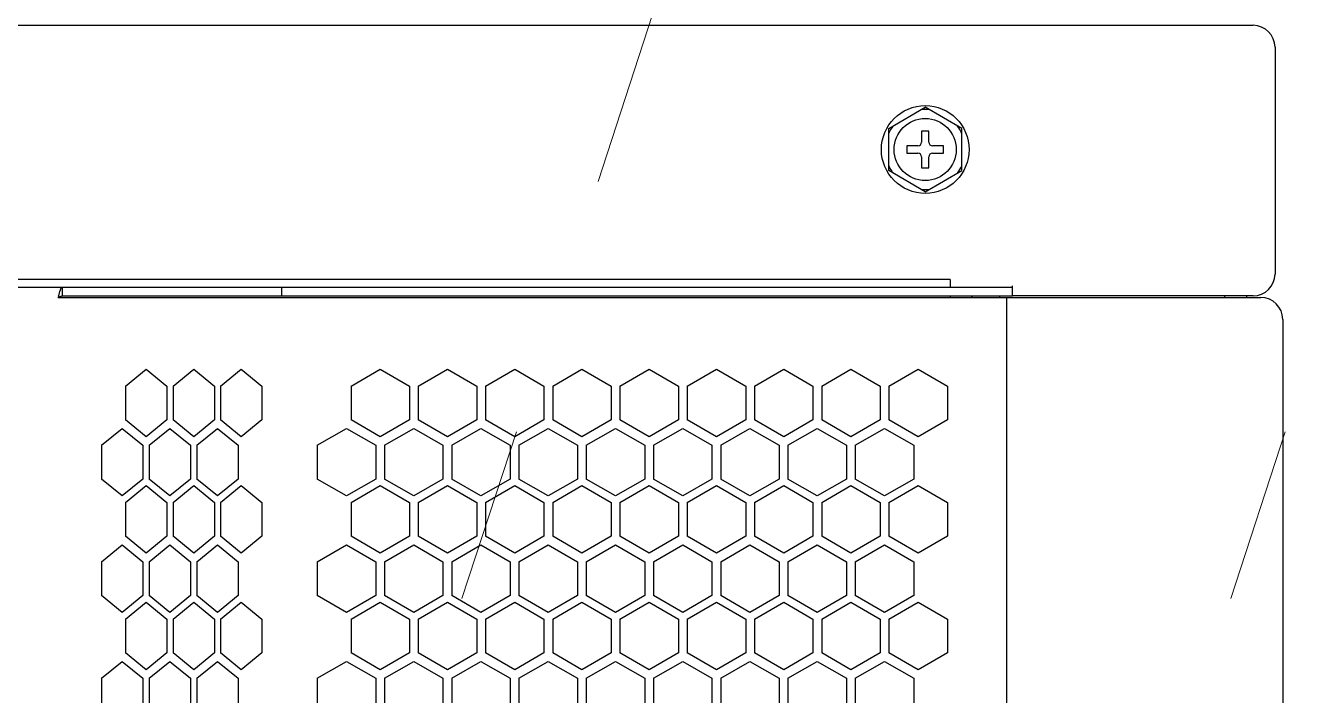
# Model space of a CAD drawing. Extents: x 61367 to 140945, y -1257 to 25588.
# Drawn here: x 73811.1 to 73984.3, y 20297.9 to 20389.6 of the extents above; entities that cross this region are included whole.
import ezdxf

# ---------------------------------------------------------------- set-up
doc = ezdxf.new("R2010")
doc.units = 0
doc.header["$MEASUREMENT"] = 0
doc.linetypes.add('ACAD_ISO03W100', pattern=[30, 12, -18])
doc.layers.get('0').update_dxf_attribs({"linetype": 'CONTINUOUS'})
for name, color, linetype in [('2401-00336-S-M6-12HWM_0', 7, 'CONTINUOUS'), ('4209-0510_0', 7, 'CONTINUOUS'), ('4215-0412-2_0', 7, 'CONTINUOUS'), ('YT-50-01_AF0_1_0', 7, 'CONTINUOUS'), ('YT-50-01_AF0_4_0', 7, 'CONTINUOUS')]:
    doc.layers.add(name, color=color, linetype=linetype)
doc.layers.add('THICK', color=7, linetype='CONTINUOUS', lineweight=0)

# ---------------------------------------------------------------- blocks, each defined once
blk = doc.blocks.new('ETRYRTERRTERWDDASW')
at = {"layer": 'THICK', "color": 1, "linetype": 'ACAD_ISO03W100', "ltscale": 2}
for p, q in [((214128.38, 51356.57), (213334.9, 48924.57)), ((214233.57, 51356.57), (213440.09, 48924.57))]:
    blk.add_line(p, q, dxfattribs=at)
blk = doc.blocks.new('ERGRTHTHRT')
at = {"layer": '2401-00336-S-M6-12HWM_0', "color": 7, "linetype": 'Continuous'}
for p, q in [((-37245.06, -67567.78), (-37240.06, -67564.89)), ((-37235.06, -67567.78), (-37240.06, -67564.89)), ((-37245.06, -67573.55), (-37245.06, -67567.78)), ((-37240.56, -67568.16), (-37240.56, -67569.66)), ((-37239.56, -67568.16), (-37240.56, -67568.16)), ((-37239.56, -67569.66), (-37239.56, -67568.16)), ((-37235.06, -67573.55), (-37235.06, -67567.78)), ((-37242.56, -67570.16), (-37242.56, -67571.16)), ((-37241.06, -67570.16), (-37242.56, -67570.16)), ((-37242.56, -67571.16), (-37241.06, -67571.16)), ((-37240.56, -67571.66), (-37240.56, -67573.16)), ((-37239.56, -67573.16), (-37239.56, -67571.66)), ((-37237.56, -67570.16), (-37239.06, -67570.16)), ((-37239.06, -67571.16), (-37237.56, -67571.16)), ((-37237.56, -67571.16), (-37237.56, -67570.16)), ((-37240.56, -67573.16), (-37239.56, -67573.16)), ((-37240.06, -67576.44), (-37245.06, -67573.55)), ((-37240.06, -67576.44), (-37235.06, -67573.55))]:
    blk.add_line(p, q, dxfattribs=at)
for radius in [6, 4.25]:
    blk.add_circle((-37240.06, -67570.66), radius, dxfattribs=at)
for centre, radius, start, end in [((-37240.06, -67570.66), 5.47, 84.0076, 95.9924), ((-37240.06, -67570.66), 5.47, 144.0076, 155.9924), ((-37240.06, -67570.66), 5.47, 24.0076, 35.9924), ((-37241.06, -67569.66), 0.5, 270, 0), ((-37239.06, -67569.66), 0.5, 180, 270), ((-37241.06, -67571.66), 0.5, 0, 90), ((-37239.06, -67571.66), 0.5, 90, 180), ((-37240.06, -67570.66), 5.47, 204.0076, 215.9924), ((-37240.06, -67570.66), 5.47, 324.0076, 335.9924), ((-37240.06, -67570.66), 5.47, 264.0076, 275.9924)]:
    blk.add_arc(centre, radius, start, end, dxfattribs=at)
at = {"layer": '4209-0510_0', "color": 7, "linetype": 'Continuous'}
for p, q in [((-37236.65, -67588.45), (-37842.65, -67588.45)), ((-37236.65, -67588.45), (-37236.65, -67589.48)), ((-37236.65, -67590.68), (-37236.65, -67590.88))]:
    blk.add_line(p, q, dxfattribs=at)
at = {"layer": '4215-0412-2_0', "color": 7, "linetype": 'Continuous'}
for p, q in [((-37883, -67553.68), (-37195.2, -67553.68)), ((-37192.2, -67556.68), (-37192.2, -67587.68)), ((-37850.1, -67589.48), (-37228.1, -67589.48)), ((-37358.68, -67590.88), (-37358.67, -67590.85)), ((-37358.1, -67590.68), (-37358.1, -67589.48)), ((-37358.1, -67590.68), (-37228.1, -67590.68)), ((-37328.1, -67590.68), (-37328.1, -67589.48)), ((-37228.1, -67590.68), (-37228.1, -67589.28)), ((-37195.2, -67590.68), (-37228.1, -67590.68)), ((-37358.68, -67590.88), (-37194.15, -67590.88)), ((-37228.95, -67590.88), (-37228.95, -68019.48)), ((-37191.15, -67593.88), (-37191.15, -68016.48)), ((-37349.47, -67602.99), (-37346.65, -67600.68)), ((-37346.65, -67600.68), (-37343.82, -67602.99)), ((-37342.97, -67602.99), (-37340.14, -67600.68)), ((-37340.14, -67600.68), (-37337.31, -67602.99)), ((-37336.46, -67602.99), (-37333.63, -67600.68)), ((-37333.63, -67600.68), (-37330.81, -67602.99)), ((-37318.62, -67602.99), (-37314.62, -67600.68)), ((-37314.62, -67600.68), (-37310.62, -67602.99)), ((-37309.42, -67602.99), (-37305.42, -67600.68)), ((-37305.42, -67600.68), (-37301.42, -67602.99)), ((-37300.22, -67602.99), (-37296.22, -67600.68)), ((-37296.22, -67600.68), (-37292.22, -67602.99)), ((-37291.02, -67602.99), (-37287.02, -67600.68)), ((-37287.02, -67600.68), (-37283.02, -67602.99)), ((-37281.82, -67602.99), (-37277.82, -67600.68)), ((-37277.82, -67600.68), (-37273.82, -67602.99)), ((-37272.62, -67602.99), (-37268.62, -67600.68)), ((-37268.62, -67600.68), (-37264.62, -67602.99)), ((-37263.42, -67602.99), (-37259.42, -67600.68)), ((-37259.42, -67600.68), (-37255.42, -67602.99)), ((-37254.22, -67602.99), (-37250.22, -67600.68)), ((-37250.22, -67600.68), (-37246.22, -67602.99)), ((-37245.02, -67602.99), (-37241.02, -67600.68)), ((-37241.02, -67600.68), (-37237.02, -67602.99)), ((-37349.47, -67602.99), (-37349.47, -67607.61)), ((-37343.82, -67602.99), (-37343.82, -67607.61)), ((-37342.97, -67602.99), (-37342.97, -67607.61)), ((-37337.31, -67602.99), (-37337.31, -67607.61)), ((-37336.46, -67602.99), (-37336.46, -67607.61)), ((-37330.81, -67602.99), (-37330.81, -67607.61)), ((-37318.62, -67602.99), (-37318.62, -67607.61)), ((-37310.62, -67602.99), (-37310.62, -67607.61)), ((-37309.42, -67602.99), (-37309.42, -67607.61)), ((-37301.42, -67602.99), (-37301.42, -67607.61)), ((-37300.22, -67602.99), (-37300.22, -67607.61)), ((-37292.22, -67602.99), (-37292.22, -67607.61)), ((-37291.02, -67602.99), (-37291.02, -67607.61)), ((-37283.02, -67602.99), (-37283.02, -67607.61)), ((-37281.82, -67602.99), (-37281.82, -67607.61)), ((-37273.82, -67602.99), (-37273.82, -67607.61)), ((-37272.62, -67602.99), (-37272.62, -67607.61)), ((-37264.62, -67602.99), (-37264.62, -67607.61)), ((-37263.42, -67602.99), (-37263.42, -67607.61)), ((-37255.42, -67602.99), (-37255.42, -67607.61)), ((-37254.22, -67602.99), (-37254.22, -67607.61)), ((-37246.22, -67602.99), (-37246.22, -67607.61)), ((-37245.02, -67602.99), (-37245.02, -67607.61)), ((-37237.02, -67602.99), (-37237.02, -67607.61)), ((-37346.65, -67609.92), (-37349.47, -67607.61)), ((-37343.82, -67607.61), (-37346.65, -67609.92)), ((-37340.14, -67609.92), (-37342.97, -67607.61)), ((-37337.31, -67607.61), (-37340.14, -67609.92)), ((-37333.63, -67609.92), (-37336.46, -67607.61)), ((-37330.81, -67607.61), (-37333.63, -67609.92)), ((-37314.62, -67609.92), (-37318.62, -67607.61)), ((-37310.62, -67607.61), (-37314.62, -67609.92)), ((-37305.42, -67609.92), (-37309.42, -67607.61)), ((-37301.42, -67607.61), (-37305.42, -67609.92)), ((-37296.22, -67609.92), (-37300.22, -67607.61)), ((-37292.22, -67607.61), (-37296.22, -67609.92)), ((-37287.02, -67609.92), (-37291.02, -67607.61)), ((-37283.02, -67607.61), (-37287.02, -67609.92)), ((-37277.82, -67609.92), (-37281.82, -67607.61)), ((-37273.82, -67607.61), (-37277.82, -67609.92)), ((-37268.62, -67609.92), (-37272.62, -67607.61)), ((-37264.62, -67607.61), (-37268.62, -67609.92)), ((-37259.42, -67609.92), (-37263.42, -67607.61)), ((-37255.42, -67607.61), (-37259.42, -67609.92)), ((-37250.22, -67609.92), (-37254.22, -67607.61)), ((-37246.22, -67607.61), (-37250.22, -67609.92)), ((-37241.02, -67609.92), (-37245.02, -67607.61)), ((-37237.02, -67607.61), (-37241.02, -67609.92)), ((-37352.74, -67611.09), (-37349.91, -67608.78)), ((-37349.91, -67608.78), (-37347.08, -67611.09)), ((-37346.24, -67611.09), (-37343.41, -67608.78)), ((-37343.41, -67608.78), (-37340.58, -67611.09)), ((-37339.73, -67611.09), (-37336.9, -67608.78)), ((-37336.9, -67608.78), (-37334.07, -67611.09)), ((-37323.24, -67611.09), (-37319.24, -67608.78)), ((-37319.24, -67608.78), (-37315.24, -67611.09)), ((-37314.04, -67611.09), (-37310.04, -67608.78)), ((-37310.04, -67608.78), (-37306.04, -67611.09)), ((-37304.84, -67611.09), (-37300.84, -67608.78)), ((-37300.84, -67608.78), (-37296.84, -67611.09)), ((-37295.64, -67611.09), (-37291.64, -67608.78)), ((-37291.64, -67608.78), (-37287.64, -67611.09)), ((-37286.44, -67611.09), (-37282.44, -67608.78)), ((-37282.44, -67608.78), (-37278.44, -67611.09)), ((-37277.24, -67611.09), (-37273.24, -67608.78)), ((-37273.24, -67608.78), (-37269.24, -67611.09)), ((-37268.04, -67611.09), (-37264.04, -67608.78)), ((-37264.04, -67608.78), (-37260.04, -67611.09)), ((-37258.84, -67611.09), (-37254.84, -67608.78)), ((-37254.84, -67608.78), (-37250.84, -67611.09)), ((-37249.64, -67611.09), (-37245.64, -67608.78)), ((-37245.64, -67608.78), (-37241.64, -67611.09)), ((-37352.74, -67611.09), (-37352.74, -67615.71)), ((-37347.08, -67611.09), (-37347.08, -67615.71)), ((-37346.24, -67611.09), (-37346.24, -67615.71)), ((-37340.58, -67611.09), (-37340.58, -67615.71)), ((-37339.73, -67611.09), (-37339.73, -67615.71)), ((-37334.07, -67611.09), (-37334.07, -67615.71)), ((-37323.24, -67611.09), (-37323.24, -67615.71)), ((-37315.24, -67611.09), (-37315.24, -67615.71)), ((-37314.04, -67611.09), (-37314.04, -67615.71)), ((-37306.04, -67611.09), (-37306.04, -67615.71)), ((-37304.84, -67611.09), (-37304.84, -67615.71)), ((-37296.84, -67611.09), (-37296.84, -67615.71)), ((-37295.64, -67611.09), (-37295.64, -67615.71)), ((-37287.64, -67611.09), (-37287.64, -67615.71)), ((-37286.44, -67611.09), (-37286.44, -67615.71)), ((-37278.44, -67611.09), (-37278.44, -67615.71)), ((-37277.24, -67611.09), (-37277.24, -67615.71)), ((-37269.24, -67611.09), (-37269.24, -67615.71)), ((-37268.04, -67611.09), (-37268.04, -67615.71)), ((-37260.04, -67611.09), (-37260.04, -67615.71)), ((-37258.84, -67611.09), (-37258.84, -67615.71)), ((-37250.84, -67611.09), (-37250.84, -67615.71)), ((-37249.64, -67611.09), (-37249.64, -67615.71)), ((-37241.64, -67611.09), (-37241.64, -67615.71)), ((-37349.91, -67618.02), (-37352.74, -67615.71)), ((-37347.08, -67615.71), (-37349.91, -67618.02)), ((-37349.47, -67618.92), (-37346.65, -67616.61)), ((-37346.65, -67616.61), (-37343.82, -67618.92)), ((-37343.41, -67618.02), (-37346.24, -67615.71)), ((-37340.58, -67615.71), (-37343.41, -67618.02)), ((-37342.97, -67618.92), (-37340.14, -67616.61)), ((-37340.14, -67616.61), (-37337.31, -67618.92)), ((-37336.9, -67618.02), (-37339.73, -67615.71)), ((-37334.07, -67615.71), (-37336.9, -67618.02)), ((-37336.46, -67618.92), (-37333.63, -67616.61)), ((-37333.63, -67616.61), (-37330.81, -67618.92)), ((-37319.24, -67618.02), (-37323.24, -67615.71)), ((-37315.24, -67615.71), (-37319.24, -67618.02)), ((-37318.62, -67618.92), (-37314.62, -67616.61)), ((-37314.62, -67616.61), (-37310.62, -67618.92)), ((-37310.04, -67618.02), (-37314.04, -67615.71)), ((-37306.04, -67615.71), (-37310.04, -67618.02)), ((-37309.42, -67618.92), (-37305.42, -67616.61)), ((-37305.42, -67616.61), (-37301.42, -67618.92)), ((-37300.84, -67618.02), (-37304.84, -67615.71)), ((-37296.84, -67615.71), (-37300.84, -67618.02)), ((-37300.22, -67618.92), (-37296.22, -67616.61)), ((-37296.22, -67616.61), (-37292.22, -67618.92)), ((-37291.64, -67618.02), (-37295.64, -67615.71)), ((-37287.64, -67615.71), (-37291.64, -67618.02)), ((-37291.02, -67618.92), (-37287.02, -67616.61)), ((-37287.02, -67616.61), (-37283.02, -67618.92)), ((-37282.44, -67618.02), (-37286.44, -67615.71)), ((-37278.44, -67615.71), (-37282.44, -67618.02)), ((-37281.82, -67618.92), (-37277.82, -67616.61)), ((-37277.82, -67616.61), (-37273.82, -67618.92)), ((-37273.24, -67618.02), (-37277.24, -67615.71)), ((-37269.24, -67615.71), (-37273.24, -67618.02)), ((-37272.62, -67618.92), (-37268.62, -67616.61)), ((-37268.62, -67616.61), (-37264.62, -67618.92)), ((-37264.04, -67618.02), (-37268.04, -67615.71)), ((-37260.04, -67615.71), (-37264.04, -67618.02)), ((-37263.42, -67618.92), (-37259.42, -67616.61)), ((-37259.42, -67616.61), (-37255.42, -67618.92)), ((-37254.84, -67618.02), (-37258.84, -67615.71)), ((-37250.84, -67615.71), (-37254.84, -67618.02)), ((-37254.22, -67618.92), (-37250.22, -67616.61)), ((-37250.22, -67616.61), (-37246.22, -67618.92)), ((-37245.64, -67618.02), (-37249.64, -67615.71)), ((-37241.64, -67615.71), (-37245.64, -67618.02)), ((-37245.02, -67618.92), (-37241.02, -67616.61)), ((-37241.02, -67616.61), (-37237.02, -67618.92)), ((-37349.47, -67618.92), (-37349.47, -67623.54)), ((-37343.82, -67618.92), (-37343.82, -67623.54)), ((-37342.97, -67618.92), (-37342.97, -67623.54)), ((-37337.31, -67618.92), (-37337.31, -67623.54)), ((-37336.46, -67618.92), (-37336.46, -67623.54)), ((-37330.81, -67618.92), (-37330.81, -67623.54)), ((-37318.62, -67618.92), (-37318.62, -67623.54)), ((-37310.62, -67618.92), (-37310.62, -67623.54)), ((-37309.42, -67618.92), (-37309.42, -67623.54)), ((-37301.42, -67618.92), (-37301.42, -67623.54)), ((-37300.22, -67618.92), (-37300.22, -67623.54)), ((-37292.22, -67618.92), (-37292.22, -67623.54)), ((-37291.02, -67618.92), (-37291.02, -67623.54)), ((-37283.02, -67618.92), (-37283.02, -67623.54)), ((-37281.82, -67618.92), (-37281.82, -67623.54)), ((-37273.82, -67618.92), (-37273.82, -67623.54)), ((-37272.62, -67618.92), (-37272.62, -67623.54)), ((-37264.62, -67618.92), (-37264.62, -67623.54)), ((-37263.42, -67618.92), (-37263.42, -67623.54)), ((-37255.42, -67618.92), (-37255.42, -67623.54)), ((-37254.22, -67618.92), (-37254.22, -67623.54)), ((-37246.22, -67618.92), (-37246.22, -67623.54)), ((-37245.02, -67618.92), (-37245.02, -67623.54)), ((-37237.02, -67618.92), (-37237.02, -67623.54)), ((-37346.65, -67625.85), (-37349.47, -67623.54)), ((-37343.82, -67623.54), (-37346.65, -67625.85)), ((-37340.14, -67625.85), (-37342.97, -67623.54)), ((-37337.31, -67623.54), (-37340.14, -67625.85)), ((-37333.63, -67625.85), (-37336.46, -67623.54)), ((-37330.81, -67623.54), (-37333.63, -67625.85)), ((-37314.62, -67625.85), (-37318.62, -67623.54)), ((-37310.62, -67623.54), (-37314.62, -67625.85)), ((-37305.42, -67625.85), (-37309.42, -67623.54)), ((-37301.42, -67623.54), (-37305.42, -67625.85)), ((-37296.22, -67625.85), (-37300.22, -67623.54)), ((-37292.22, -67623.54), (-37296.22, -67625.85)), ((-37287.02, -67625.85), (-37291.02, -67623.54)), ((-37283.02, -67623.54), (-37287.02, -67625.85)), ((-37277.82, -67625.85), (-37281.82, -67623.54)), ((-37273.82, -67623.54), (-37277.82, -67625.85)), ((-37268.62, -67625.85), (-37272.62, -67623.54)), ((-37264.62, -67623.54), (-37268.62, -67625.85)), ((-37259.42, -67625.85), (-37263.42, -67623.54)), ((-37255.42, -67623.54), (-37259.42, -67625.85)), ((-37250.22, -67625.85), (-37254.22, -67623.54)), ((-37246.22, -67623.54), (-37250.22, -67625.85)), ((-37241.02, -67625.85), (-37245.02, -67623.54)), ((-37237.02, -67623.54), (-37241.02, -67625.85)), ((-37352.74, -67627.02), (-37349.91, -67624.71)), ((-37349.91, -67624.71), (-37347.08, -67627.02)), ((-37346.24, -67627.02), (-37343.41, -67624.71)), ((-37343.41, -67624.71), (-37340.58, -67627.02)), ((-37339.73, -67627.02), (-37336.9, -67624.71)), ((-37336.9, -67624.71), (-37334.07, -67627.02)), ((-37323.24, -67627.02), (-37319.24, -67624.71)), ((-37319.24, -67624.71), (-37315.24, -67627.02)), ((-37314.04, -67627.02), (-37310.04, -67624.71)), ((-37310.04, -67624.71), (-37306.04, -67627.02)), ((-37304.84, -67627.02), (-37300.84, -67624.71)), ((-37300.84, -67624.71), (-37296.84, -67627.02)), ((-37295.64, -67627.02), (-37291.64, -67624.71)), ((-37291.64, -67624.71), (-37287.64, -67627.02)), ((-37286.44, -67627.02), (-37282.44, -67624.71)), ((-37282.44, -67624.71), (-37278.44, -67627.02)), ((-37277.24, -67627.02), (-37273.24, -67624.71)), ((-37273.24, -67624.71), (-37269.24, -67627.02)), ((-37268.04, -67627.02), (-37264.04, -67624.71)), ((-37264.04, -67624.71), (-37260.04, -67627.02)), ((-37258.84, -67627.02), (-37254.84, -67624.71)), ((-37254.84, -67624.71), (-37250.84, -67627.02)), ((-37249.64, -67627.02), (-37245.64, -67624.71)), ((-37245.64, -67624.71), (-37241.64, -67627.02)), ((-37352.74, -67627.02), (-37352.74, -67631.64)), ((-37347.08, -67627.02), (-37347.08, -67631.64)), ((-37346.24, -67627.02), (-37346.24, -67631.64)), ((-37340.58, -67627.02), (-37340.58, -67631.64)), ((-37339.73, -67627.02), (-37339.73, -67631.64)), ((-37334.07, -67627.02), (-37334.07, -67631.64)), ((-37323.24, -67627.02), (-37323.24, -67631.64)), ((-37315.24, -67627.02), (-37315.24, -67631.64)), ((-37314.04, -67627.02), (-37314.04, -67631.64)), ((-37306.04, -67627.02), (-37306.04, -67631.64)), ((-37304.84, -67627.02), (-37304.84, -67631.64)), ((-37296.84, -67627.02), (-37296.84, -67631.64)), ((-37295.64, -67627.02), (-37295.64, -67631.64)), ((-37287.64, -67627.02), (-37287.64, -67631.64)), ((-37286.44, -67627.02), (-37286.44, -67631.64)), ((-37278.44, -67627.02), (-37278.44, -67631.64)), ((-37277.24, -67627.02), (-37277.24, -67631.64)), ((-37269.24, -67627.02), (-37269.24, -67631.64)), ((-37268.04, -67627.02), (-37268.04, -67631.64)), ((-37260.04, -67627.02), (-37260.04, -67631.64)), ((-37258.84, -67627.02), (-37258.84, -67631.64)), ((-37250.84, -67627.02), (-37250.84, -67631.64)), ((-37249.64, -67627.02), (-37249.64, -67631.64)), ((-37241.64, -67627.02), (-37241.64, -67631.64)), ((-37349.91, -67633.95), (-37352.74, -67631.64)), ((-37347.08, -67631.64), (-37349.91, -67633.95)), ((-37343.41, -67633.95), (-37346.24, -67631.64)), ((-37340.58, -67631.64), (-37343.41, -67633.95)), ((-37336.9, -67633.95), (-37339.73, -67631.64)), ((-37334.07, -67631.64), (-37336.9, -67633.95)), ((-37319.24, -67633.95), (-37323.24, -67631.64)), ((-37315.24, -67631.64), (-37319.24, -67633.95)), ((-37310.04, -67633.95), (-37314.04, -67631.64)), ((-37306.04, -67631.64), (-37310.04, -67633.95)), ((-37300.84, -67633.95), (-37304.84, -67631.64)), ((-37296.84, -67631.64), (-37300.84, -67633.95)), ((-37291.64, -67633.95), (-37295.64, -67631.64)), ((-37287.64, -67631.64), (-37291.64, -67633.95)), ((-37282.44, -67633.95), (-37286.44, -67631.64)), ((-37278.44, -67631.64), (-37282.44, -67633.95)), ((-37273.24, -67633.95), (-37277.24, -67631.64)), ((-37269.24, -67631.64), (-37273.24, -67633.95)), ((-37264.04, -67633.95), (-37268.04, -67631.64)), ((-37260.04, -67631.64), (-37264.04, -67633.95)), ((-37254.84, -67633.95), (-37258.84, -67631.64)), ((-37250.84, -67631.64), (-37254.84, -67633.95)), ((-37245.64, -67633.95), (-37249.64, -67631.64)), ((-37241.64, -67631.64), (-37245.64, -67633.95)), ((-37349.47, -67634.85), (-37346.65, -67632.54)), ((-37346.65, -67632.54), (-37343.82, -67634.85)), ((-37342.97, -67634.85), (-37340.14, -67632.54)), ((-37340.14, -67632.54), (-37337.31, -67634.85)), ((-37336.46, -67634.85), (-37333.63, -67632.54)), ((-37333.63, -67632.54), (-37330.81, -67634.85)), ((-37318.62, -67634.85), (-37314.62, -67632.54)), ((-37314.62, -67632.54), (-37310.62, -67634.85)), ((-37309.42, -67634.85), (-37305.42, -67632.54)), ((-37305.42, -67632.54), (-37301.42, -67634.85)), ((-37300.22, -67634.85), (-37296.22, -67632.54)), ((-37296.22, -67632.54), (-37292.22, -67634.85)), ((-37291.02, -67634.85), (-37287.02, -67632.54)), ((-37287.02, -67632.54), (-37283.02, -67634.85)), ((-37281.82, -67634.85), (-37277.82, -67632.54)), ((-37277.82, -67632.54), (-37273.82, -67634.85)), ((-37272.62, -67634.85), (-37268.62, -67632.54)), ((-37268.62, -67632.54), (-37264.62, -67634.85)), ((-37263.42, -67634.85), (-37259.42, -67632.54)), ((-37259.42, -67632.54), (-37255.42, -67634.85)), ((-37254.22, -67634.85), (-37250.22, -67632.54)), ((-37250.22, -67632.54), (-37246.22, -67634.85)), ((-37245.02, -67634.85), (-37241.02, -67632.54)), ((-37241.02, -67632.54), (-37237.02, -67634.85)), ((-37349.47, -67634.85), (-37349.47, -67639.47)), ((-37343.82, -67634.85), (-37343.82, -67639.47)), ((-37342.97, -67634.85), (-37342.97, -67639.47)), ((-37337.31, -67634.85), (-37337.31, -67639.47)), ((-37336.46, -67634.85), (-37336.46, -67639.47)), ((-37330.81, -67634.85), (-37330.81, -67639.47)), ((-37318.62, -67634.85), (-37318.62, -67639.47)), ((-37310.62, -67634.85), (-37310.62, -67639.47)), ((-37309.42, -67634.85), (-37309.42, -67639.47)), ((-37301.42, -67634.85), (-37301.42, -67639.47)), ((-37300.22, -67634.85), (-37300.22, -67639.47)), ((-37292.22, -67634.85), (-37292.22, -67639.47)), ((-37291.02, -67634.85), (-37291.02, -67639.47)), ((-37283.02, -67634.85), (-37283.02, -67639.47)), ((-37281.82, -67634.85), (-37281.82, -67639.47)), ((-37273.82, -67634.85), (-37273.82, -67639.47)), ((-37272.62, -67634.85), (-37272.62, -67639.47)), ((-37264.62, -67634.85), (-37264.62, -67639.47)), ((-37263.42, -67634.85), (-37263.42, -67639.47)), ((-37255.42, -67634.85), (-37255.42, -67639.47)), ((-37254.22, -67634.85), (-37254.22, -67639.47)), ((-37246.22, -67634.85), (-37246.22, -67639.47)), ((-37245.02, -67634.85), (-37245.02, -67639.47)), ((-37237.02, -67634.85), (-37237.02, -67639.47)), ((-37352.74, -67642.95), (-37349.91, -67640.64)), ((-37349.91, -67640.64), (-37347.08, -67642.95)), ((-37346.65, -67641.78), (-37349.47, -67639.47)), ((-37343.82, -67639.47), (-37346.65, -67641.78)), ((-37346.24, -67642.95), (-37343.41, -67640.64)), ((-37343.41, -67640.64), (-37340.58, -67642.95)), ((-37340.14, -67641.78), (-37342.97, -67639.47)), ((-37337.31, -67639.47), (-37340.14, -67641.78)), ((-37339.73, -67642.95), (-37336.9, -67640.64)), ((-37336.9, -67640.64), (-37334.07, -67642.95)), ((-37333.63, -67641.78), (-37336.46, -67639.47)), ((-37330.81, -67639.47), (-37333.63, -67641.78)), ((-37323.24, -67642.95), (-37319.24, -67640.64)), ((-37319.24, -67640.64), (-37315.24, -67642.95)), ((-37314.62, -67641.78), (-37318.62, -67639.47)), ((-37310.62, -67639.47), (-37314.62, -67641.78)), ((-37314.04, -67642.95), (-37310.04, -67640.64)), ((-37310.04, -67640.64), (-37306.04, -67642.95)), ((-37305.42, -67641.78), (-37309.42, -67639.47)), ((-37301.42, -67639.47), (-37305.42, -67641.78)), ((-37304.84, -67642.95), (-37300.84, -67640.64)), ((-37300.84, -67640.64), (-37296.84, -67642.95)), ((-37296.22, -67641.78), (-37300.22, -67639.47)), ((-37292.22, -67639.47), (-37296.22, -67641.78)), ((-37295.64, -67642.95), (-37291.64, -67640.64)), ((-37291.64, -67640.64), (-37287.64, -67642.95)), ((-37287.02, -67641.78), (-37291.02, -67639.47)), ((-37283.02, -67639.47), (-37287.02, -67641.78)), ((-37286.44, -67642.95), (-37282.44, -67640.64)), ((-37282.44, -67640.64), (-37278.44, -67642.95)), ((-37277.82, -67641.78), (-37281.82, -67639.47)), ((-37273.82, -67639.47), (-37277.82, -67641.78)), ((-37277.24, -67642.95), (-37273.24, -67640.64)), ((-37273.24, -67640.64), (-37269.24, -67642.95)), ((-37268.62, -67641.78), (-37272.62, -67639.47)), ((-37264.62, -67639.47), (-37268.62, -67641.78)), ((-37268.04, -67642.95), (-37264.04, -67640.64)), ((-37264.04, -67640.64), (-37260.04, -67642.95)), ((-37259.42, -67641.78), (-37263.42, -67639.47)), ((-37255.42, -67639.47), (-37259.42, -67641.78)), ((-37258.84, -67642.95), (-37254.84, -67640.64)), ((-37254.84, -67640.64), (-37250.84, -67642.95)), ((-37250.22, -67641.78), (-37254.22, -67639.47)), ((-37246.22, -67639.47), (-37250.22, -67641.78)), ((-37249.64, -67642.95), (-37245.64, -67640.64)), ((-37245.64, -67640.64), (-37241.64, -67642.95)), ((-37241.02, -67641.78), (-37245.02, -67639.47)), ((-37237.02, -67639.47), (-37241.02, -67641.78)), ((-37352.74, -67642.95), (-37352.74, -67647.57)), ((-37347.08, -67642.95), (-37347.08, -67647.57)), ((-37346.24, -67642.95), (-37346.24, -67647.57)), ((-37340.58, -67642.95), (-37340.58, -67647.57)), ((-37339.73, -67642.95), (-37339.73, -67647.57)), ((-37334.07, -67642.95), (-37334.07, -67647.57)), ((-37323.24, -67642.95), (-37323.24, -67647.57)), ((-37315.24, -67642.95), (-37315.24, -67647.57)), ((-37314.04, -67642.95), (-37314.04, -67647.57)), ((-37306.04, -67642.95), (-37306.04, -67647.57)), ((-37304.84, -67642.95), (-37304.84, -67647.57)), ((-37296.84, -67642.95), (-37296.84, -67647.57)), ((-37295.64, -67642.95), (-37295.64, -67647.57)), ((-37287.64, -67642.95), (-37287.64, -67647.57)), ((-37286.44, -67642.95), (-37286.44, -67647.57)), ((-37278.44, -67642.95), (-37278.44, -67647.57)), ((-37277.24, -67642.95), (-37277.24, -67647.57)), ((-37269.24, -67642.95), (-37269.24, -67647.57)), ((-37268.04, -67642.95), (-37268.04, -67647.57)), ((-37260.04, -67642.95), (-37260.04, -67647.57)), ((-37258.84, -67642.95), (-37258.84, -67647.57)), ((-37250.84, -67642.95), (-37250.84, -67647.57)), ((-37249.64, -67642.95), (-37249.64, -67647.57)), ((-37241.64, -67642.95), (-37241.64, -67647.57))]:
    blk.add_line(p, q, dxfattribs=at)
for centre, radius, start, end in [((-37195.2, -67556.68), 3, 0, 90), ((-37195.2, -67587.68), 3, 270, 0), ((-37294.96, -67607.61), 65.88, 165.1091, 165.2588), ((-37194.15, -67593.88), 3, 0, 90)]:
    blk.add_arc(centre, radius, start, end, dxfattribs=at)
for points, knots in [([(-37358.68, -67590.88), (-37358.66, -67590.87), (-37358.61, -67590.85), (-37358.56, -67590.82), (-37358.54, -67590.81)], [0, 0, 0, 0, 0.502202, 1, 1, 1, 1]), ([(-37358.63, -67590.68), (-37358.55, -67590.39), (-37358.44, -67590.04), (-37358.24, -67589.48), (-37358.1, -67589.48)], [0, 0, 0, 0, 0.675302, 1, 1, 1, 1])]:
    blk.add_open_spline(points, degree=3, knots=knots, dxfattribs=at)
blk.add_open_spline([(-37358.54, -67590.81), (-37358.4, -67590.74), (-37358.25, -67590.68), (-37358.1, -67590.68)], degree=3, dxfattribs=at)
at = {"layer": 'YT-50-01_AF0_1_0', "color": 7, "linetype": 'Continuous'}
blk.add_line((-37233.58, -67590.68), (-37233.78, -67590.88), dxfattribs=at)
at = {"layer": 'YT-50-01_AF0_4_0', "color": 7, "linetype": 'Continuous'}
for p, q in [((-37233.58, -67590.68), (-37233.78, -67590.88)), ((-37229.86, -67590.88), (-37229.86, -67590.68)), ((-37199.06, -67590.88), (-37199.06, -67590.68)), ((-37196.06, -67590.88), (-37196.06, -67590.68))]:
    blk.add_line(p, q, dxfattribs=at)

msp = doc.modelspace()

# ---------------------------------------------------------------- block references
at = {"lineweight": -3}
msp.add_blockref('ERGRTHTHRT', (111174.232, 87943.251), dxfattribs=at)
msp.add_blockref('ETRYRTERRTERWDDASW', (-140212.921, -30908.483))

doc.saveas('drawing.dxf')
